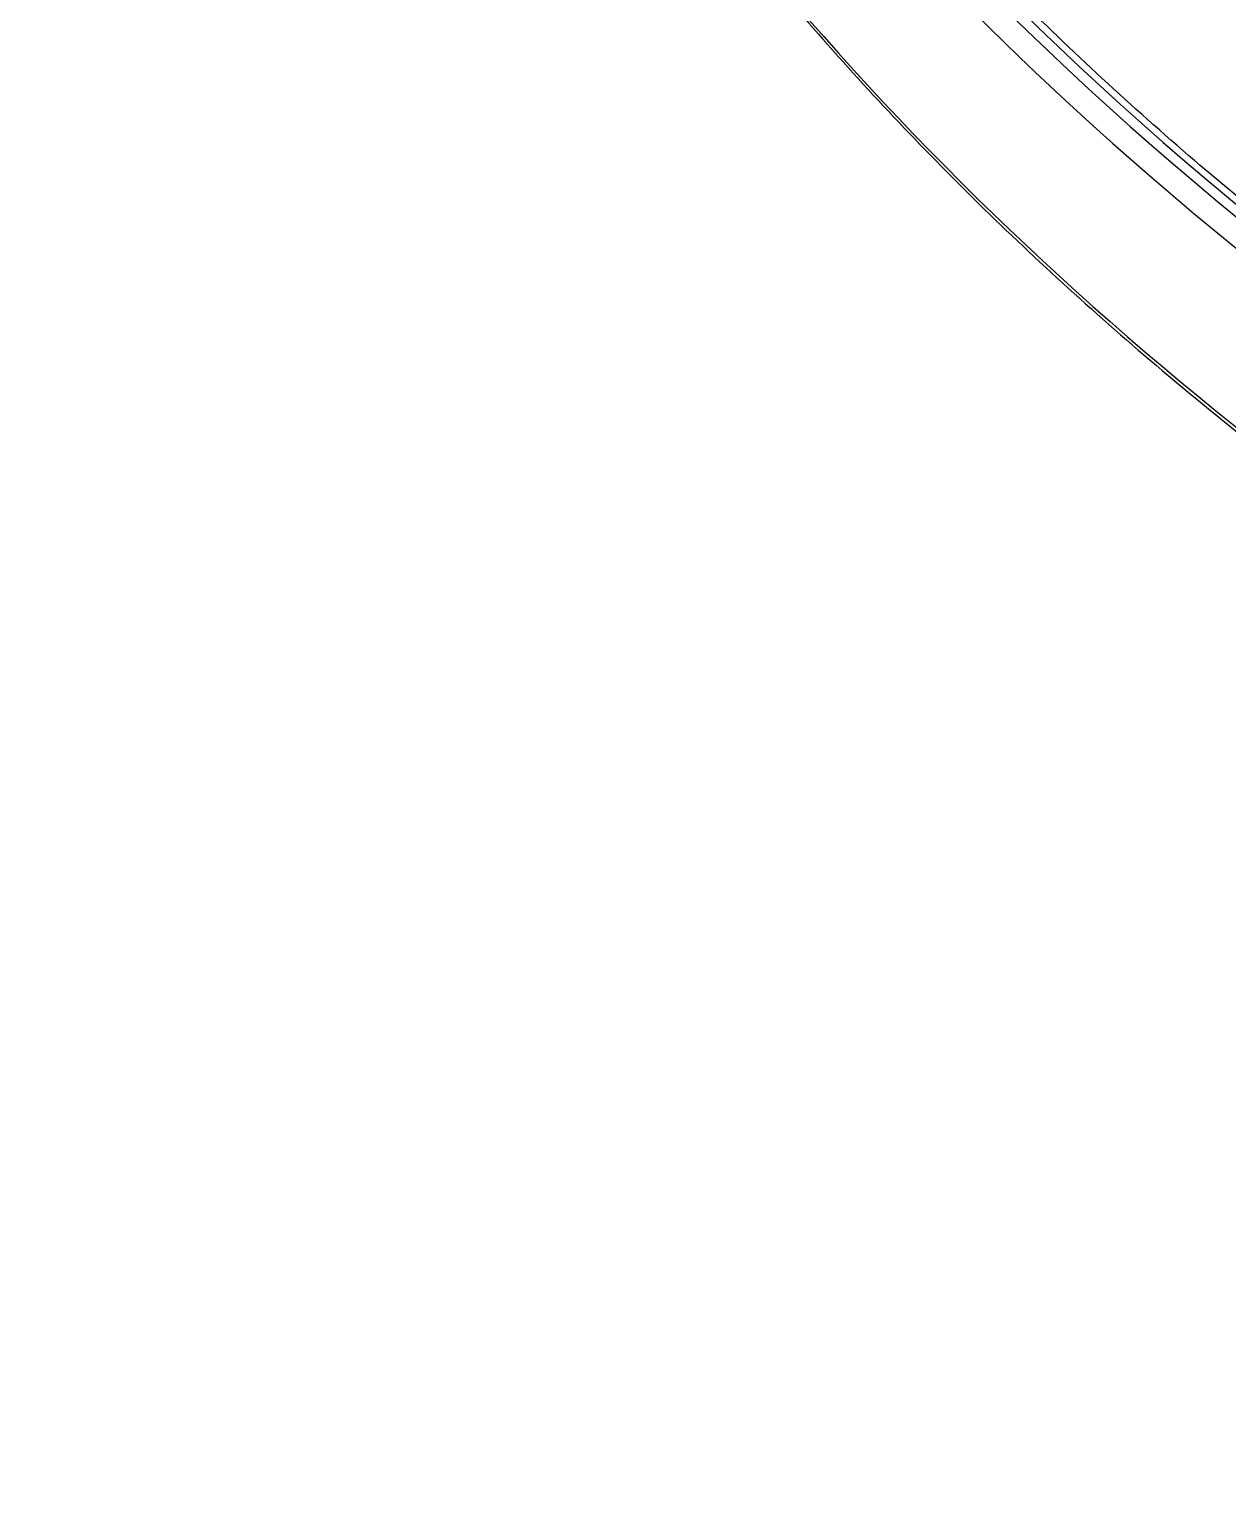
# Model space of a CAD drawing. Header units: millimetres. Extents: x -1286 to 291, y 5350 to 5880.
# Drawn here: x 10.34 to 45.72, y 5595.52 to 5638.89 of the extents above; entities that cross this region are included whole.
import ezdxf

# ---------------------------------------------------------------- set-up
doc = ezdxf.new("R2010")
doc.units = ezdxf.units.MM
doc.layers.add('粗实线层', color=7, linetype='Continuous', lineweight=35)

msp = doc.modelspace()

# ---------------------------------------------------------------- linework, layer by layer
at = {"layer": '粗实线层', "lineweight": 25}
for centre, major_axis, start_param, end_param in [((118.501, 5677.009), (-100.383, 17.515), 6.161367, 8.554451), ((118.501, 5677.009), (100.021, -17.452), 3.021746, 5.411936), ((122.418, 5670.919), (85.524, -14.923), 3.013339, 4.072052), ((122.52, 5671.504), (84.549, -14.753), 3.153167, 4.072053), ((118.436, 5676.636), (-100.877, 17.602), 0.472789, 2.271266), ((117.572, 5671.681), (-100.514, 17.538), 0.473596, 2.412968)]:
    msp.add_ellipse(centre, major_axis=major_axis, ratio=0.699163, start_param=start_param, end_param=end_param, dxfattribs=at)
for points, knots in [([(173.327, 5612.382), (172.725, 5612.156), (170.964, 5611.514), (167.991, 5610.521), (164.376, 5609.453), (160.684, 5608.497), (156.921, 5607.657), (153.093, 5606.932), (149.207, 5606.324), (145.269, 5605.834), (141.285, 5605.464), (137.263, 5605.213), (133.21, 5605.082), (129.132, 5605.072), (125.035, 5605.182), (120.927, 5605.412), (116.816, 5605.762), (112.707, 5606.232), (108.607, 5606.819), (104.524, 5607.525), (100.465, 5608.346), (96.435, 5609.283), (92.443, 5610.332), (88.495, 5611.494), (84.597, 5612.764), (80.756, 5614.143), (76.978, 5615.626), (73.27, 5617.212), (69.638, 5618.898), (66.089, 5620.681), (62.627, 5622.558), (59.259, 5624.526), (55.991, 5626.581), (52.828, 5628.72), (49.776, 5630.94), (46.838, 5633.237), (44.022, 5635.606), (41.33, 5638.044), (38.768, 5640.546), (36.34, 5643.109), (34.05, 5645.729), (31.901, 5648.4), (29.898, 5651.118), (28.043, 5653.878), (26.343, 5656.678), (24.984, 5659.144), (24.237, 5660.683), (23.965, 5661.27)], [0, 0, 0, 0, 0.011907, 0.03456, 0.057214, 0.079868, 0.102523, 0.125177, 0.147832, 0.170486, 0.193142, 0.215797, 0.238453, 0.261109, 0.283765, 0.306422, 0.329078, 0.351735, 0.374392, 0.397049, 0.419705, 0.442362, 0.465019, 0.487675, 0.510331, 0.532987, 0.555642, 0.578298, 0.600952, 0.623607, 0.64626, 0.668914, 0.691567, 0.714219, 0.736872, 0.759524, 0.782176, 0.804829, 0.827481, 0.850134, 0.872788, 0.895443, 0.918099, 0.940757, 0.963418, 0.986081, 1, 1, 1, 1]), ([(22.562, 5655.117), (22.656, 5654.915), (23.211, 5653.749), (24.372, 5651.645), (26.058, 5648.812), (27.909, 5646.019), (29.907, 5643.269), (32.051, 5640.566), (34.338, 5637.915), (36.764, 5635.321), (39.324, 5632.787), (42.014, 5630.318), (44.831, 5627.919), (47.769, 5625.592), (50.822, 5623.342), (53.987, 5621.173), (57.258, 5619.088), (60.63, 5617.091), (64.096, 5615.185), (67.65, 5613.373), (71.289, 5611.658), (75.004, 5610.044), (78.789, 5608.532), (82.64, 5607.125), (86.548, 5605.825), (90.508, 5604.636), (94.514, 5603.558), (98.557, 5602.593), (102.632, 5601.743), (106.732, 5601.01), (110.85, 5600.395), (114.98, 5599.898), (119.113, 5599.52), (123.244, 5599.263), (127.366, 5599.127), (131.471, 5599.111), (135.554, 5599.216), (139.606, 5599.442), (143.622, 5599.788), (147.595, 5600.253), (151.518, 5600.838), (155.384, 5601.541), (159.188, 5602.361), (162.922, 5603.296), (166.581, 5604.346), (170.158, 5605.508), (173.648, 5606.78), (177.045, 5608.16), (180.343, 5609.647), (182.742, 5610.842), (184.048, 5611.533), (184.311, 5611.674)], [0, 0, 0, 0, 0.00439, 0.025442, 0.046497, 0.067556, 0.088618, 0.109682, 0.130748, 0.151816, 0.172885, 0.193955, 0.215025, 0.236096, 0.257168, 0.278239, 0.29931, 0.320382, 0.341453, 0.362524, 0.383594, 0.404664, 0.425734, 0.446804, 0.467874, 0.488943, 0.510013, 0.531082, 0.552151, 0.57322, 0.594289, 0.615358, 0.636428, 0.657497, 0.678567, 0.699637, 0.720707, 0.741778, 0.762849, 0.78392, 0.804992, 0.826064, 0.847136, 0.868209, 0.889282, 0.910356, 0.931429, 0.952502, 0.973575, 0.994648, 1, 1, 1, 1])]:
    msp.add_open_spline(points, degree=3, knots=knots, dxfattribs=at)

doc.saveas('drawing.dxf')
